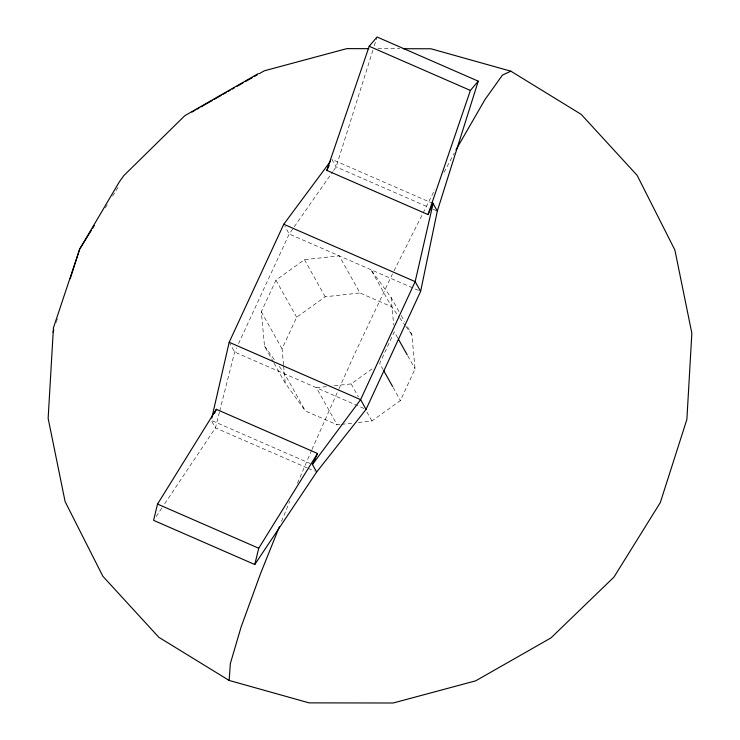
<?xml version="1.0" encoding="UTF-8"?>
<svg xmlns="http://www.w3.org/2000/svg" width="740" height="740" viewBox="0 0 740 740"><rect width="100%" height="100%" fill="white"/><g stroke="black" fill="none" stroke-linecap="round" stroke-linejoin="round"><path stroke-width="0.56" stroke-dasharray="3.7 2.78" d="M219.41 412.254L215.451 427.859L162.523 507.002M219.688 411.135L234.645 352.036L236.578 347.856M372.904 50.209L336.117 166.898L333.472 170.681M374.292 45.806L376.725 38.101M56.259 322.4L57.665 318.024M281.505 521.423L289.756 501.239M297.452 483.303L311.475 450.605M311.929 449.541L338.532 389.656M339.012 388.611L356.051 350.862L392.487 273.902M238.511 343.684L289.211 234.025L332.815 171.625M273.476 362.11L264.513 346.07L261.312 311.762L275.937 280.146L304.454 259.685L339.235 255.864L359.973 292.957L391.691 306.804L399.082 316.998M283.54 364.875L282.051 348.864L296.666 317.238L325.193 296.777L359.973 292.957M358.447 422.475L371.906 420.995L400.433 400.534L415.048 368.918L411.856 334.61L406.806 325.582M394.004 270.803L434.843 189.653M444.037 172.328L454.323 152.958M105.293 207.903L107.735 203.981M112.609 196.137L118.705 186.332M156.14 516.538L161.884 507.954M334.341 385.743L351.176 383.903L372.34 368.724M326.488 386.613L316.396 387.714L337.125 424.815L340.493 424.446M341.612 424.325L352.832 423.095M377.918 48.683L399.813 48.71M433.094 203.546L331.909 159.387L336.117 166.898L428.867 207.385M433.085 209.226L437.303 211.067M418.507 290.459L289.211 234.025L284.845 226.218M363.941 408.471L234.645 352.036L229.733 343.249M274.041 363.118L285.242 383.172L305.407 410.968L337.125 424.815M212.306 420.801L310.328 463.592M307.156 467.893L215.451 427.859L211.251 420.348M308.21 468.346L314.528 471.112M398.962 311.549L391.118 297.508L370.953 269.712L391.691 306.804M399.757 317.932L405.132 325.341M405.807 326.266L411.856 334.61M264.513 346.07L275.262 360.898M279.295 366.457L284.669 373.876L305.407 410.968M401.21 315.555L404.567 321.576M397.676 337.838L394.318 331.816L379.694 363.442L383.061 369.454M407.768 355.885L415.048 368.918M393.144 387.501L400.433 400.534M304.454 259.685L325.193 296.777M351.176 383.903L358.456 396.936M366.864 411.976L371.906 420.995M275.937 280.146L296.666 317.238M261.312 311.762L282.051 348.864M391.118 297.508L393.68 324.953M283.642 366.013L285.242 383.172"/><path stroke-width="1.11" d="M258.362 73.565L184.797 115.708L123.848 175.574L119.334 181.892L79.68 249.084L53.428 327.894L48.146 418.378L65.111 501.609L102.86 576.275L158.804 637.27L229.15 680.449L309.089 702.87L393.18 703L475.691 680.837L551.004 637.88L613.978 577.071L660.321 502.543L686.887 419.386L691.854 333.25L674.889 250.018L637.14 175.362L581.196 114.367L510.85 71.179L430.911 48.766L403.263 48.72M229.15 680.449L230.334 663.614L241.046 627.159L260.545 573.574L279.368 526.741M316.637 472.028L366.05 409.396L420.616 291.384L437.303 211.067L478.262 81.169L377.076 37L369.204 46.269L326.821 170.404L428.007 214.572L433.094 203.546L415.159 281.625L360.602 399.637L312.437 464.517L316.637 472.028L254.773 564.518L153.587 520.35L157.537 504.07L216.348 409.322L317.534 453.49L312.437 464.517M211.77 418.109L229.187 342.269L283.753 224.266L330.539 161.237M254.773 564.518L258.723 548.238L317.534 453.49M53.114 332.251L53.817 330.059M70.245 278.629L79.68 249.084L91.27 230.454M428.007 214.572L470.39 90.437L478.262 81.169M214.498 413.327L216.348 409.322M326.821 170.404L329.134 165.39M455.942 149.896L485.005 99.521L502.441 75.101L510.85 71.179M92.482 228.494L94.313 225.552M192.012 112.027L195.027 110.316M197.034 109.168L199.042 108.022M201.049 106.875L212.093 100.575M214.101 99.428L221.131 95.423M223.138 94.276L226.153 92.556M228.161 91.418L230.168 90.271M232.175 89.124L234.182 87.977M237.198 86.256L243.22 82.825M245.227 81.677L252.257 77.672M254.264 76.525L257.279 74.805M259.287 73.658L264.31 70.8L346.82 48.627L368.705 48.664M369.204 46.269L470.39 90.437M283.753 224.266L415.159 281.625L420.616 291.384M229.187 342.269L360.602 399.637L366.05 409.396M157.537 504.07L258.723 548.238M432.271 202.076L437.303 211.067M398.24 338.837L407.204 354.876M383.616 370.453L392.589 386.502"/></g></svg>
